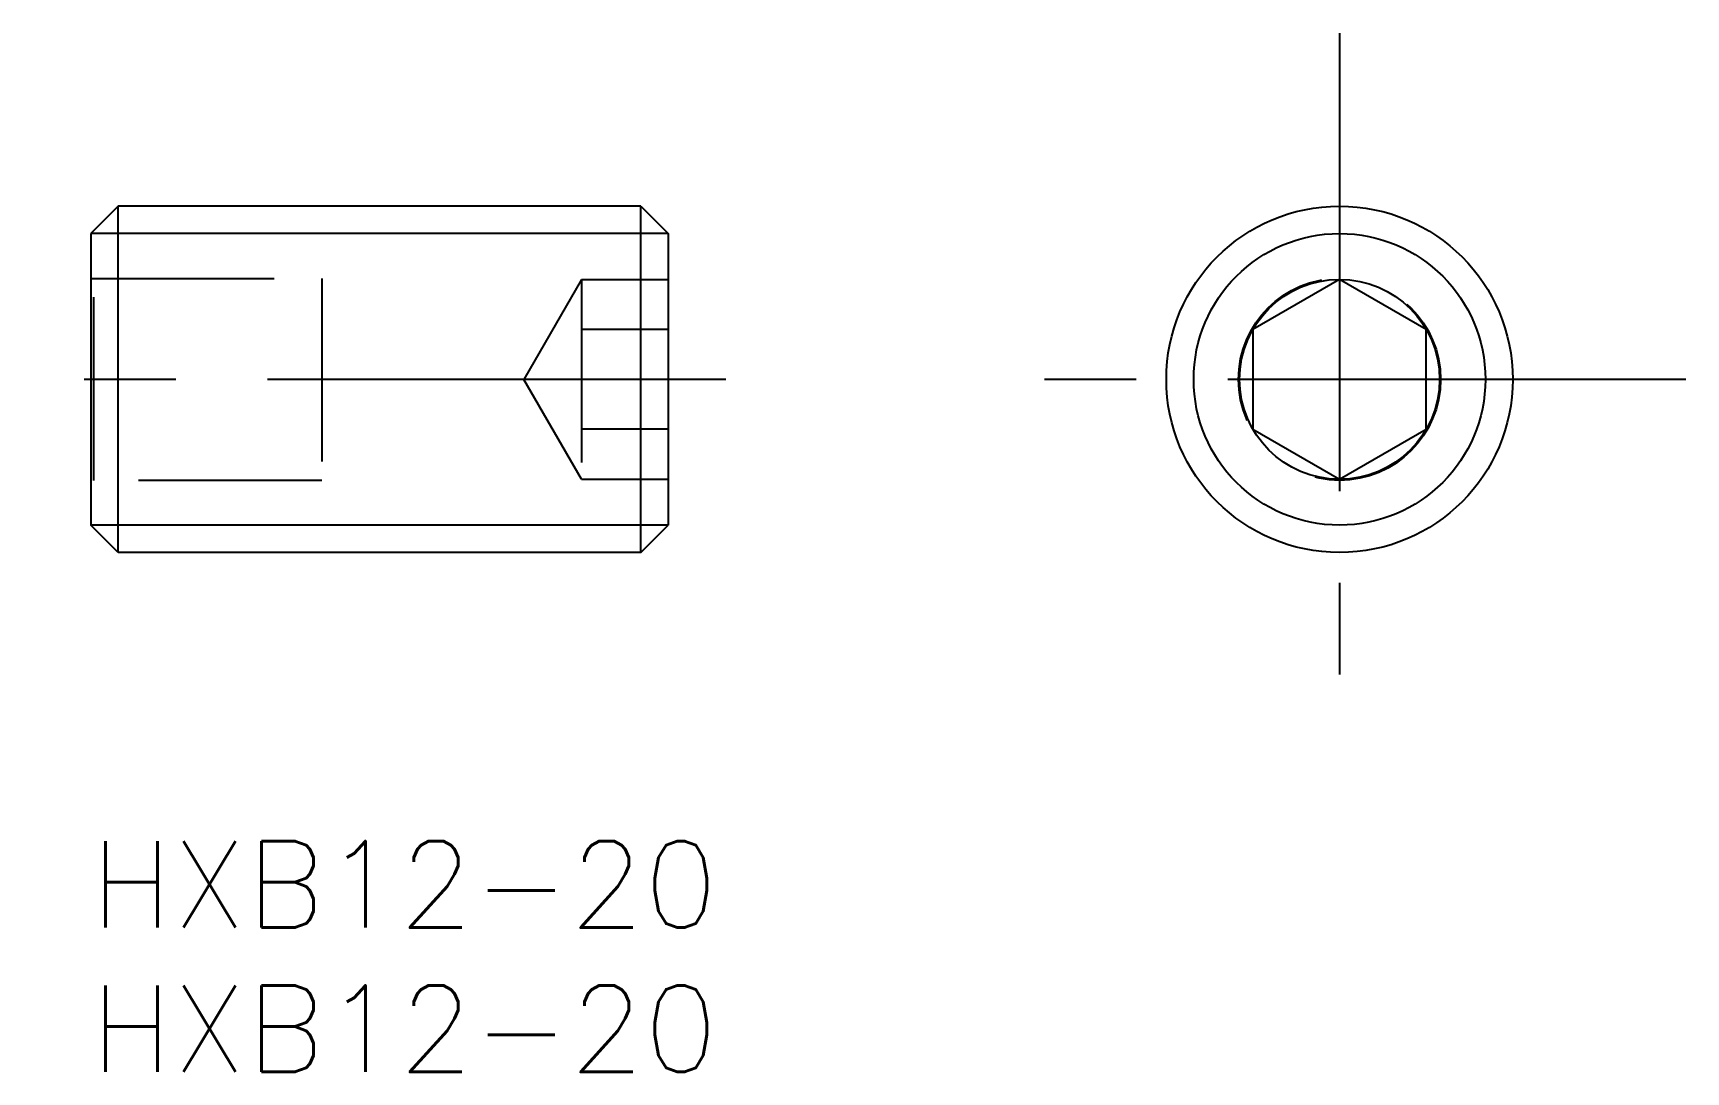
# Model space of a CAD drawing. Extents: x -2 to 55.3, y -8 to 28.
import ezdxf

# ---------------------------------------------------------------- set-up
doc = ezdxf.new("R2010")
doc.units = 0
doc.header["$LTSCALE"] = 0.5
doc.linetypes.add('CENTER', pattern=[50.8, 31.75, -6.35, 6.35, -6.35])
doc.linetypes.add('DASHED', pattern=[19.05, 12.7, -6.35])
for name, color, linetype in [('MSM_CENTER', 1, 'CENTER'), ('MSM_CONTINUOUS', 7, 'CONTINUOUS'), ('MSM_DASHED', 4, 'DASHED'), ('MSM_NARROW', 5, 'CONTINUOUS'), ('MSM_PART_NUMBER', 7, 'CONTINUOUS')]:
    doc.layers.add(name, color=color, linetype=linetype)
doc.styles.get("Standard").update_dxf_attribs({"font": 'txt.shx', "height": 3, "bigfont": 'bigfont.shx'})

# ---------------------------------------------------------------- blocks, each defined once
blk = doc.blocks.new('*U2')
at = {"layer": 'MSM_PART_NUMBER'}
blk.add_text('HXB12-20', height=3, dxfattribs=at).set_placement((0, -3))
blk = doc.blocks.new('*U3')
at = {"layer": 'MSM_PART_NUMBER'}
blk.add_text('HXB12-20', height=3, dxfattribs=at).set_placement((0, -8))

msp = doc.modelspace()

# ---------------------------------------------------------------- linework, layer by layer
at = {"layer": 'MSM_CENTER'}
for p, q in [((43.258, 28), (43.258, 4)), ((22, 16), (-2, 16)), ((55.258, 16), (31.258, 16))]:
    msp.add_line(p, q, dxfattribs=at)
at = {"layer": 'MSM_CONTINUOUS'}
for p, q in [((0.947, 22), (0, 21.053)), ((19.053, 22), (0.947, 22)), ((0.947, 10), (0.947, 22)), ((19.053, 22), (20, 21.053)), ((19.053, 10), (19.053, 22)), ((0, 21.053), (0, 10.947)), ((20, 21.053), (20, 10.947)), ((43.258, 19.464), (40.258, 17.732)), ((46.258, 17.732), (43.258, 19.464)), ((40.258, 17.732), (40.258, 14.268)), ((46.258, 14.268), (46.258, 17.732)), ((40.258, 14.268), (43.258, 12.536)), ((43.258, 12.536), (46.258, 14.268)), ((0.947, 10), (0, 10.947)), ((19.053, 10), (20, 10.947)), ((19.053, 10), (0.947, 10))]:
    msp.add_line(p, q, dxfattribs=at)
for radius in [6, 3.464]:
    msp.add_circle((43.258, 16), radius, dxfattribs=at)
at = {"layer": 'MSM_DASHED'}
for p, q in [((0, 19.5), (8, 19.5)), ((0.1, 12.5), (0.1, 19.5)), ((8, 19.5), (8, 12.5)), ((17, 19.464), (15, 16)), ((17, 19.464), (20, 19.464)), ((17, 19.464), (17, 12.536)), ((20, 17.732), (17, 17.732)), ((17, 12.536), (15, 16)), ((20, 14.268), (17, 14.268)), ((8, 12.5), (0, 12.5)), ((17, 12.536), (20, 12.536))]:
    msp.add_line(p, q, dxfattribs=at)
msp.add_circle((43.258, 16), 3.5, dxfattribs=at)
at = {"layer": 'MSM_NARROW'}
for p, q in [((20, 21.053), (0, 21.053)), ((20, 10.947), (0, 10.947))]:
    msp.add_line(p, q, dxfattribs=at)
msp.add_circle((43.258, 16), 5.053, dxfattribs=at)

# ---------------------------------------------------------------- block references
at = {"layer": 'MSM_CONTINUOUS'}
for name in ['*U2', '*U3']:
    msp.add_blockref(name, (0, 0), dxfattribs=at)

doc.saveas('drawing.dxf')
